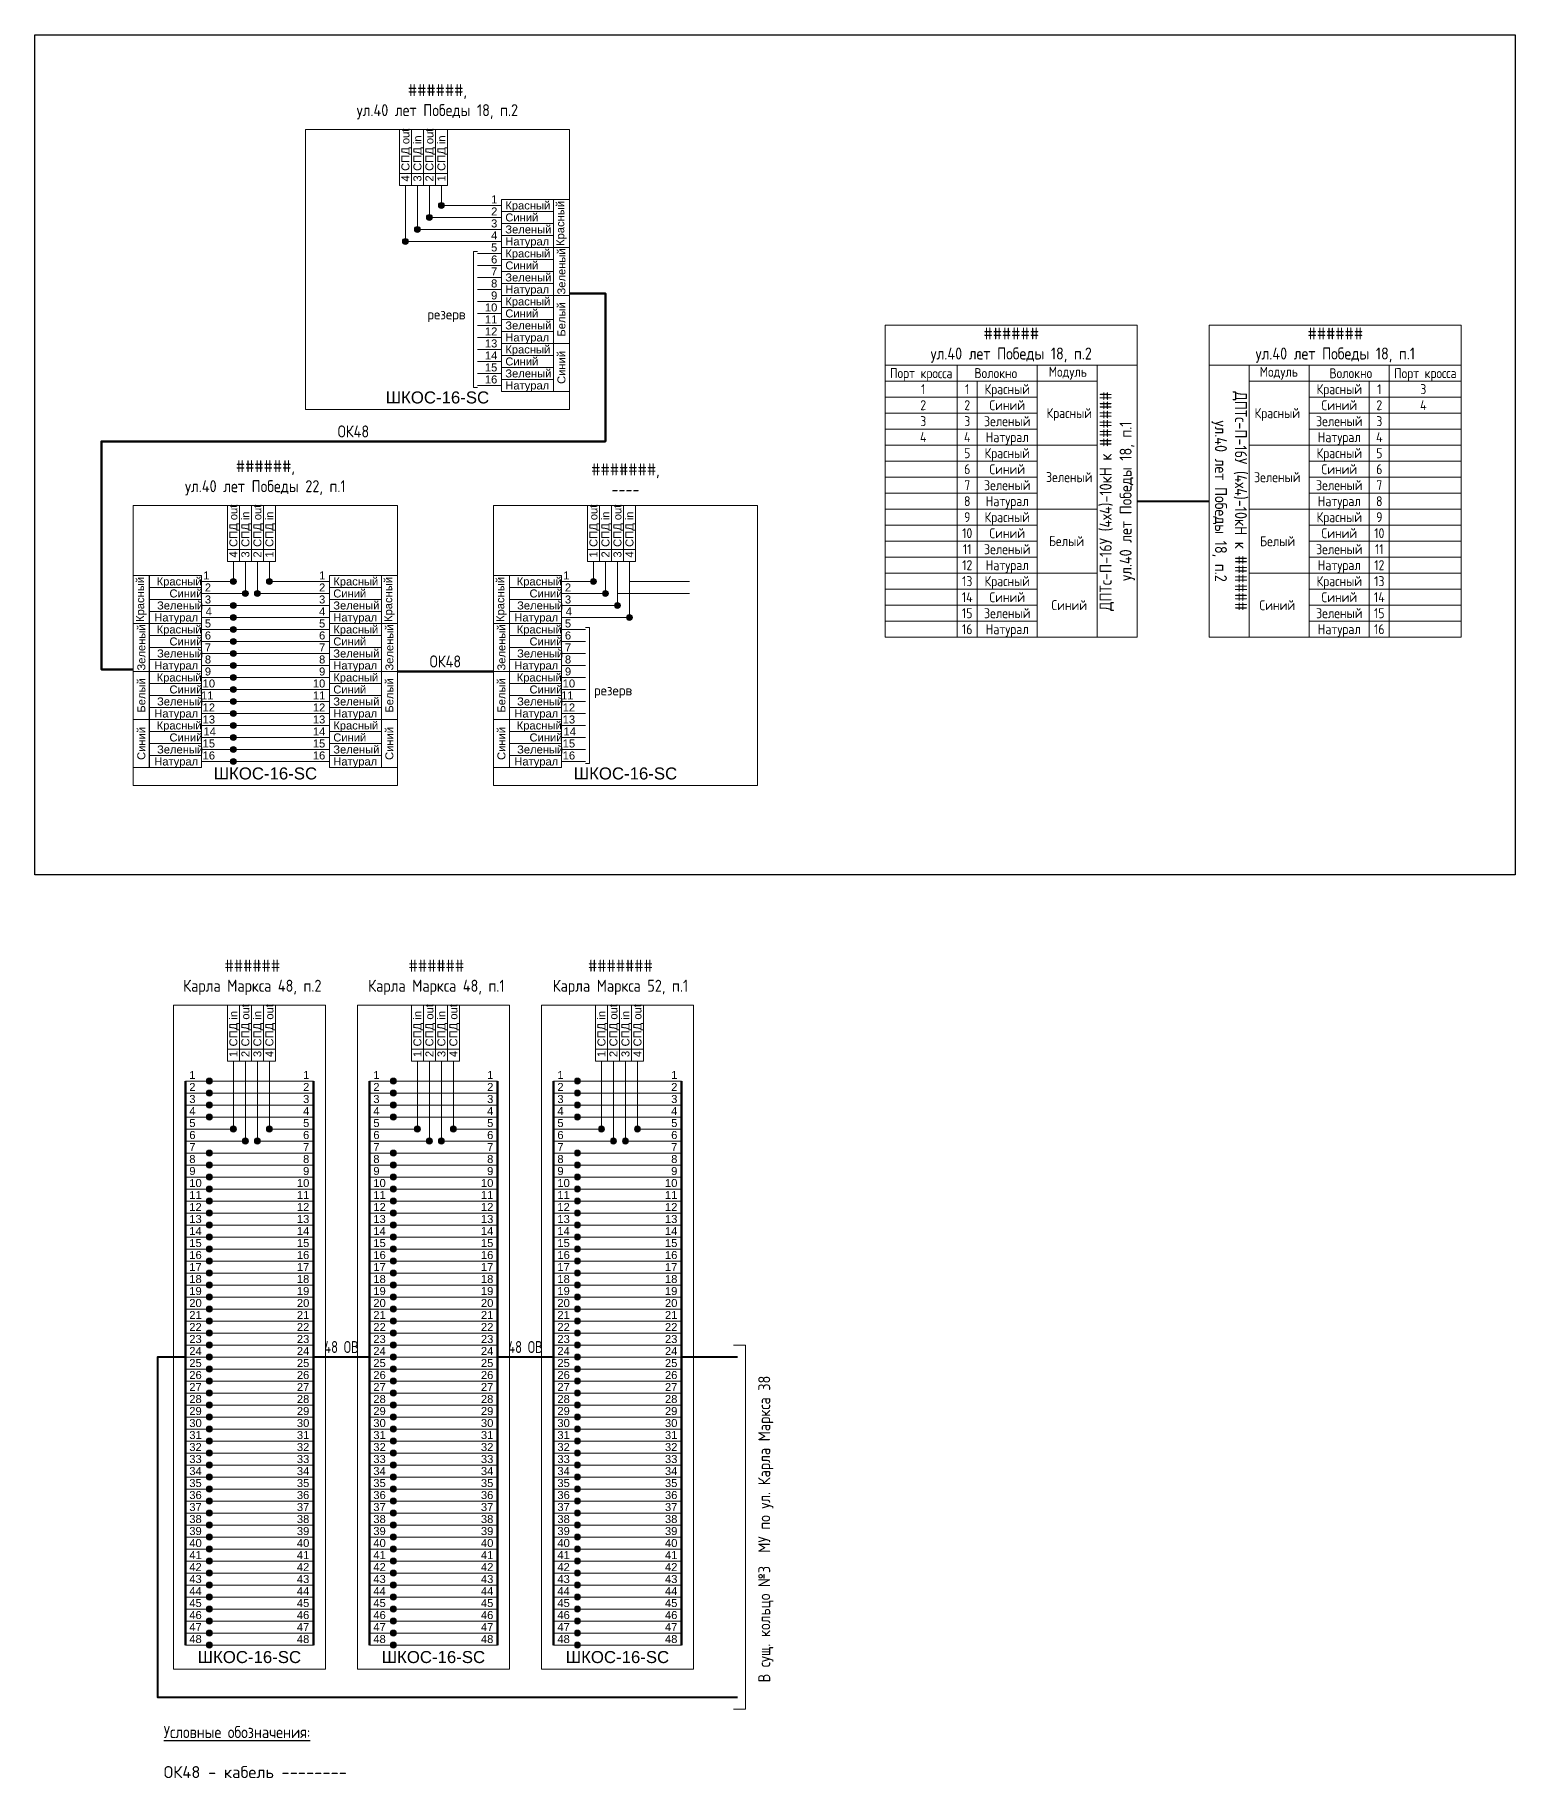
# Model space of a CAD drawing. Header units: millimetres. Extents: x -6680 to 6456, y 1671 to 6150.
# Drawn here: x -5060 to -4690, y 2294.2 to 2730 of the extents above; entities that cross this region are included whole.
import ezdxf
from ezdxf.enums import TextEntityAlignment as Align

# ---------------------------------------------------------------- set-up
doc = ezdxf.new("R2010")
doc.units = ezdxf.units.MM
doc.styles.add('AViewportNPage', font='isocpeur.ttf')
doc.styles.get("Standard").update_dxf_attribs({"font": 'arial.ttf'})
doc.styles.add('мой', font='GOST_Common.ttf', dxfattribs={"width": 0.9, "height": 3})

# ---------------------------------------------------------------- blocks, each defined once
blk = doc.blocks.new('*U44')
at = {"color": 7, "lineweight": 20}
blk.add_lwpolyline([(-13, 0), (19, 0)], dxfattribs=at)
blk = doc.blocks.new('*U45')
at = {"color": 0, "linetype": 'ByBlock', "lineweight": -2, "transparency": 16777216}
for p in [(0, 0), (0, -3), (0, -6), (0, -9), (0, -12), (0, -15), (0, -18), (0, -21), (0, -24), (0, -27), (0, -30), (0, -33), (0, -36), (0, -39)]:
    blk.add_blockref('*U44', p, dxfattribs=at)
blk = doc.blocks.new('*U64')
at = {"color": 7, "lineweight": 20}
blk.add_lwpolyline([(-10, 0), (-7, 0)], dxfattribs=at)
blk = doc.blocks.new('*U65')
at = {"color": 0, "linetype": 'ByBlock', "lineweight": -2, "transparency": 16777216}
for p in [(0, 0), (0, -3), (0, -6), (0, -9)]:
    blk.add_blockref('*U64', p, dxfattribs=at)
blk = doc.blocks.new('*U66')
at = {"color": 7, "lineweight": 20}
for points in [[(-1.5, -3.5), (1.5, -3.5), (1.5, 7.5), (-1.5, 7.5)], [(-1.5, -6.5), (1.5, -6.5), (1.5, -3.5), (-1.5, -3.5)]]:
    blk.add_lwpolyline(points, close=True, dxfattribs=at)
blk = doc.blocks.new('*U67')
at = {"color": 0, "linetype": 'ByBlock', "lineweight": -2, "transparency": 16777216}
for p in [(0, 0), (3, 0), (6, 0), (9, 0)]:
    blk.add_blockref('*U66', p, dxfattribs=at)
blk = doc.blocks.new('*U42')
at = {"color": 7, "lineweight": 20}
blk.add_lwpolyline([(-13, 0), (0, 0), (0, -3), (-13, -3)], close=True, dxfattribs=at)
blk = doc.blocks.new('*U43')
at = {"color": 0, "linetype": 'ByBlock', "lineweight": -2, "transparency": 16777216}
for p in [(0, 0), (0, -3), (0, -6), (0, -9), (0, -12), (0, -15), (0, -18), (0, -21), (0, -24), (0, -27), (0, -30), (0, -33), (0, -36), (0, -39), (0, -42), (0, -45)]:
    blk.add_blockref('*U42', p, dxfattribs=at)
blk = doc.blocks.new('*U68')
at = {"color": 7, "lineweight": 20}
blk.add_lwpolyline([(-13, 0), (0, 0), (0, -3), (-13, -3)], close=True, dxfattribs=at)
blk = doc.blocks.new('*U69')
at = {"color": 0, "linetype": 'ByBlock', "lineweight": -2, "transparency": 16777216}
for p in [(0, 0), (0, -3), (0, -6), (0, -9), (0, -12), (0, -15), (0, -18), (0, -21), (0, -24), (0, -27), (0, -30), (0, -33), (0, -36), (0, -39), (0, -42), (0, -45)]:
    blk.add_blockref('*U68', p, dxfattribs=at)
blk = doc.blocks.new('*U70')
at = {"color": 7, "lineweight": 20}
blk.add_lwpolyline([(-2, 6), (2, 6), (2, -6), (-2, -6)], close=True, dxfattribs=at)
blk = doc.blocks.new('*U71')
at = {"color": 0, "linetype": 'ByBlock', "lineweight": -2, "transparency": 16777216}
for p in [(0, 0), (0, -12), (0, -24), (0, -36)]:
    blk.add_blockref('*U70', p, dxfattribs=at)
blk = doc.blocks.new('*U72')
at = {"color": 7, "lineweight": 20}
blk.add_lwpolyline([(-2, 6), (2, 6), (2, -6), (-2, -6)], close=True, dxfattribs=at)
blk = doc.blocks.new('*U73')
at = {"color": 0, "linetype": 'ByBlock', "lineweight": -2, "transparency": 16777216}
for p in [(0, 0), (0, -12), (0, -24), (0, -36)]:
    blk.add_blockref('*U72', p, dxfattribs=at)
blk = doc.blocks.new('*U74')
at = {"color": 7, "lineweight": 20}
blk.add_lwpolyline([(-10, 0), (-7, 0)], dxfattribs=at)
blk = doc.blocks.new('*U75')
at = {"color": 0, "linetype": 'ByBlock', "lineweight": -2, "transparency": 16777216}
for p in [(0, 0), (0, -3), (0, -6), (0, -9)]:
    blk.add_blockref('*U74', p, dxfattribs=at)
blk = doc.blocks.new('*U76')
at = {"color": 7, "lineweight": 20}
for points in [[(-1.5, -3.5), (1.5, -3.5), (1.5, 7.5), (-1.5, 7.5)], [(-1.5, -6.5), (1.5, -6.5), (1.5, -3.5), (-1.5, -3.5)]]:
    blk.add_lwpolyline(points, close=True, dxfattribs=at)
blk = doc.blocks.new('*U77')
at = {"color": 0, "linetype": 'ByBlock', "lineweight": -2, "transparency": 16777216}
for p in [(0, 0), (3, 0), (6, 0), (9, 0)]:
    blk.add_blockref('*U76', p, dxfattribs=at)
blk = doc.blocks.new('*U78')
at = {"color": 7, "lineweight": 20}
blk.add_lwpolyline([(-13, 0), (0, 0), (0, -3), (-13, -3)], close=True, dxfattribs=at)
blk = doc.blocks.new('*U79')
at = {"color": 0, "linetype": 'ByBlock', "lineweight": -2, "transparency": 16777216}
for p in [(0, 0), (0, -3), (0, -6), (0, -9), (0, -12), (0, -15), (0, -18), (0, -21), (0, -24), (0, -27), (0, -30), (0, -33), (0, -36), (0, -39), (0, -42), (0, -45)]:
    blk.add_blockref('*U78', p, dxfattribs=at)
blk = doc.blocks.new('*U49')
at = {"color": 7, "lineweight": 20}
blk.add_lwpolyline([(-2, 6), (2, 6), (2, -6), (-2, -6)], close=True, dxfattribs=at)
blk = doc.blocks.new('*U50')
at = {"color": 0, "linetype": 'ByBlock', "lineweight": -2, "transparency": 16777216}
for p in [(0, 0), (0, -12), (0, -24), (0, -36)]:
    blk.add_blockref('*U49', p, dxfattribs=at)
blk = doc.blocks.new('*U53')
at = {"color": 7, "lineweight": 20}
blk.add_lwpolyline([(-10, 0), (-7, 0)], dxfattribs=at)
blk = doc.blocks.new('*U54')
at = {"color": 0, "linetype": 'ByBlock', "lineweight": -2, "transparency": 16777216}
for p in [(0, 0), (0, -3), (0, -6), (0, -9)]:
    blk.add_blockref('*U53', p, dxfattribs=at)
blk = doc.blocks.new('*U55')
at = {"color": 7, "lineweight": 20}
for points in [[(-1.5, -3.5), (1.5, -3.5), (1.5, 7.5), (-1.5, 7.5)], [(-1.5, -6.5), (1.5, -6.5), (1.5, -3.5), (-1.5, -3.5)]]:
    blk.add_lwpolyline(points, close=True, dxfattribs=at)
blk = doc.blocks.new('*U56')
at = {"color": 0, "linetype": 'ByBlock', "lineweight": -2, "transparency": 16777216}
for p in [(0, 0), (3, 0), (6, 0), (9, 0)]:
    blk.add_blockref('*U55', p, dxfattribs=at)
blk = doc.blocks.new('*U51')
at = {"color": 7, "lineweight": 20}
blk.add_lwpolyline([(-13, 0), (0, 0), (0, -3), (-13, -3)], close=True, dxfattribs=at)
blk = doc.blocks.new('*U52')
at = {"color": 0, "linetype": 'ByBlock', "lineweight": -2, "transparency": 16777216}
for p in [(0, 0), (0, -3), (0, -6), (0, -9), (0, -12), (0, -15), (0, -18), (0, -21), (0, -24), (0, -27), (0, -30), (0, -33), (0, -36), (0, -39), (0, -42), (0, -45)]:
    blk.add_blockref('*U51', p, dxfattribs=at)
blk = doc.blocks.new('*U57')
at = {"color": 7, "lineweight": 20}
blk.add_lwpolyline([(-2, 6), (2, 6), (2, -6), (-2, -6)], close=True, dxfattribs=at)
blk = doc.blocks.new('*U58')
at = {"color": 0, "linetype": 'ByBlock', "lineweight": -2, "transparency": 16777216}
for p in [(0, 0), (0, -12), (0, -24), (0, -36)]:
    blk.add_blockref('*U57', p, dxfattribs=at)
blk = doc.blocks.new('*U59')
at = {"color": 7, "linetype": 'Continuous', "lineweight": 20}
blk.add_lwpolyline([(-3, 0), (3, 0)], dxfattribs=at)
blk = doc.blocks.new('*U60')
at = {"color": 0, "linetype": 'ByBlock', "lineweight": -2, "transparency": 16777216}
for p in [(0, 0), (0, -3), (0, -6), (0, -9), (0, -12), (0, -15), (0, -18), (0, -21), (0, -24), (0, -27), (0, -30), (0, -33)]:
    blk.add_blockref('*U59', p, dxfattribs=at)
blk = doc.blocks.new('*U61')
at = {"color": 7, "linetype": 'Continuous', "lineweight": 20}
blk.add_lwpolyline([(-3, 0), (3, 0)], dxfattribs=at)
blk = doc.blocks.new('*U62')
at = {"color": 0, "linetype": 'ByBlock', "lineweight": -2, "transparency": 16777216}
for p in [(0, 0), (0, -3), (0, -6), (0, -9), (0, -12), (0, -15), (0, -18), (0, -21), (0, -24), (0, -27), (0, -30), (0, -33)]:
    blk.add_blockref('*U61', p, dxfattribs=at)
blk = doc.blocks.new('*U63')
at = {"color": 7, "lineweight": 20}
for points in [[(-1.5, -3.5), (1.5, -3.5), (1.5, 7.5), (-1.5, 7.5)], [(-1.5, -6.5), (1.5, -6.5), (1.5, -3.5), (-1.5, -3.5)]]:
    blk.add_lwpolyline(points, close=True, dxfattribs=at)
blk = doc.blocks.new('*U46')
at = {"color": 0, "linetype": 'ByBlock', "lineweight": -2, "transparency": 16777216}
for p in [(0, 0), (3, 0), (6, 0), (9, 0)]:
    blk.add_blockref('*U63', p, dxfattribs=at)
blk = doc.blocks.new('*U82')
at = {"color": 7, "lineweight": 20}
blk.add_lwpolyline([(-13, 0), (19, 0)], dxfattribs=at)
blk = doc.blocks.new('*U83')
at = {"color": 0, "linetype": 'ByBlock', "lineweight": -2, "transparency": 16777216}
for p in [(0, 0), (0, -3), (0, -6), (0, -9), (0, -12), (0, -15), (0, -18), (0, -21), (0, -24), (0, -27), (0, -30), (0, -33), (0, -36), (0, -39), (0, -42), (0, -45), (0, -48), (0, -51), (0, -54), (0, -57), (0, -60), (0, -63), (0, -66), (0, -69), (0, -72), (0, -75), (0, -78), (0, -81), (0, -84), (0, -87), (0, -90), (0, -93), (0, -96), (0, -99), (0, -102), (0, -105), (0, -108), (0, -111), (0, -114), (0, -117), (0, -120), (0, -123)]:
    blk.add_blockref('*U82', p, dxfattribs=at)
blk = doc.blocks.new('*U84')
at = {"color": 7, "lineweight": 20}
blk.add_lwpolyline([(-10, 0), (-7, 0)], dxfattribs=at)
blk = doc.blocks.new('*U87')
at = {"color": 0, "linetype": 'ByBlock', "lineweight": -2, "transparency": 16777216}
for p in [(0, 0), (0, -3), (0, -6), (0, -9)]:
    blk.add_blockref('*U84', p, dxfattribs=at)
blk = doc.blocks.new('*U80')
at = {"color": 7, "lineweight": 20}
for points in [[(-1.5, -3.5), (1.5, -3.5), (1.5, 7.5), (-1.5, 7.5)], [(-1.5, -6.5), (1.5, -6.5), (1.5, -3.5), (-1.5, -3.5)]]:
    blk.add_lwpolyline(points, close=True, dxfattribs=at)
blk = doc.blocks.new('*U81')
at = {"color": 0, "linetype": 'ByBlock', "lineweight": -2, "transparency": 16777216}
for p in [(0, 0), (3, 0), (6, 0), (9, 0)]:
    blk.add_blockref('*U80', p, dxfattribs=at)
blk = doc.blocks.new('*U85')
at = {"color": 7, "lineweight": 20}
blk.add_lwpolyline([(-13, 0), (19, 0)], dxfattribs=at)
blk = doc.blocks.new('*U86')
at = {"color": 0, "linetype": 'ByBlock', "lineweight": -2, "transparency": 16777216}
for p in [(0, 0), (0, -3), (0, -6), (0, -9)]:
    blk.add_blockref('*U85', p, dxfattribs=at)
blk = doc.blocks.new('Сварка')
at = {"linetype": 'Continuous', "lineweight": 30, "true_color": 0xffffff}
h = blk.add_hatch(color=7, dxfattribs=at)
h.dxf.hatch_style = 1
h.paths.add_polyline_path([(1, 0, 1), (-1, 0, 1)])
at = {"color": 7, "linetype": 'Continuous', "lineweight": 20}
blk.add_circle((0, 0), 1, dxfattribs=at)
blk = doc.blocks.new('*U48')
at = {"color": 7, "lineweight": 20}
blk.add_lwpolyline([(-19, 80.52), (19, 80.52), (19, -85.48), (-19, -85.48)], close=True, dxfattribs=at)
at = {"color": 7, "lineweight": 50}
for points in [[(-16, 61.52), (-16, -79.48)], [(16, 61.52), (16, -79.48)]]:
    blk.add_lwpolyline(points, dxfattribs=at)
at = {"color": 7, "lineweight": 20}
for points in [[(-4, 49.52), (-4, 63.52)], [(-1, 46.52), (-1, 63.52)], [(2, 46.52), (2, 63.52)], [(5, 49.52), (5, 63.52)]]:
    blk.add_lwpolyline(points, dxfattribs=at)
at = {"color": 7, "linetype": 'Continuous', "lineweight": 15}
for points in [[(-16, 49.52), (-4, 49.52)], [(5, 49.52), (16, 49.52)], [(-16, 46.52), (-1, 46.52)], [(2, 46.52), (16, 46.52)]]:
    blk.add_lwpolyline(points, dxfattribs=at)
blk.add_blockref('*U81', (-4, 73.02), dxfattribs=at)
at = {"color": 7, "lineweight": 20, "rotation": 90}
blk.add_blockref('*U87', (-4, 73.52), dxfattribs=at)
at = {"color": 7, "lineweight": 20}
for name, p in [('*U86', (-3, 61.52)), ('*U83', (-3, 43.52))]:
    blk.add_blockref(name, p, dxfattribs=at)
at = {"color": 7, "lineweight": 20, "xscale": 0.75, "yscale": 0.75, "zscale": 0.75}
for p in [(-10, 61.52), (-10, 58.52), (-10, 55.52), (-10, 52.52), (-4, 49.52), (5, 49.52), (-10, 43.52), (-1, 46.52), (2, 46.52), (-10, 40.52), (-10, 37.52), (-10, 34.52), (-10, 31.52), (-10, 28.52), (-10, 25.52), (-10, 22.52), (-10, 19.52), (-10, 16.52), (-10, 13.52), (-10, 10.52), (-10, 7.52), (-10, 4.52), (-10, 1.52), (-10, -1.48), (-10, -4.48), (-10, -7.48), (-10, -10.48), (-10, -13.48), (-10, -16.48), (-10, -19.48), (-10, -22.48), (-10, -25.48), (-10, -28.48), (-10, -31.48), (-10, -34.48), (-10, -37.48), (-10, -40.48), (-10, -43.48), (-10, -46.48), (-10, -49.48), (-10, -52.48), (-10, -55.48), (-10, -58.48), (-10, -61.48), (-10, -64.48), (-10, -67.48), (-10, -70.48), (-10, -73.48), (-10, -76.48), (-10, -79.48)]:
    blk.add_blockref('Сварка', p, dxfattribs=at)
for s, p in [('СПД in', (-3, 70.16)), ('СПД out', (0, 70.16)), ('СПД in', (3, 70.16)), ('СПД out', (6, 70.16)), ('1', (-3, 67.5)), ('2', (0, 67.5)), ('3', (3, 67.5)), ('4', (6, 67.5))]:
    blk.add_text(s, height=2, rotation=90).set_placement(p)
for s, p in [('2', (-15.02, 59.02)), ('1', (-15.02, 62.02)), ('3', (-15.02, 56.02)), ('4', (-15.02, 53.02)), ('5', (-15.02, 50.02)), ('6', (-15.02, 47.02)), ('7', (-15.02, 44.02)), ('8', (-15.02, 41.02)), ('9', (-15.02, 38.02)), ('10', (-15.02, 35.02)), ('11', (-15.02, 32.02)), ('12', (-15.02, 29.02)), ('13', (-15.02, 26.02)), ('14', (-15.02, 23.02)), ('15', (-15.02, 20.02)), ('16', (-15.02, 17.02)), ('17', (-15.02, 14.02)), ('18', (-15.02, 11.02)), ('19', (-15.02, 8.02)), ('20', (-15.02, 5.02)), ('21', (-15.02, 2.02)), ('22', (-15.02, -0.98)), ('23', (-15.02, -3.98)), ('24', (-15.02, -6.98)), ('25', (-15.02, -9.98)), ('26', (-15.02, -12.98)), ('27', (-15.02, -15.98)), ('28', (-15.02, -18.98)), ('29', (-15.02, -21.98)), ('30', (-15.02, -24.98)), ('31', (-15.02, -27.98)), ('32', (-15.02, -30.98)), ('33', (-15.02, -33.98)), ('34', (-15.02, -36.98)), ('35', (-15.02, -39.98)), ('36', (-15.02, -42.98)), ('37', (-15.02, -45.98)), ('38', (-15.02, -48.98)), ('39', (-15.02, -51.98)), ('40', (-15.02, -54.98)), ('41', (-15.02, -57.98)), ('42', (-15.02, -60.98)), ('43', (-15.02, -63.98)), ('44', (-15.02, -66.98)), ('45', (-15.02, -69.98)), ('46', (-15.02, -72.98)), ('47', (-15.02, -75.98)), ('48', (-15.02, -78.98))]:
    blk.add_text(s, height=2).set_placement(p)
for s, p in [('2', (14.98, 59.02)), ('1', (14.98, 62.02)), ('3', (14.98, 56.02)), ('4', (14.98, 53.02)), ('5', (14.98, 50.02)), ('6', (14.98, 47.02)), ('7', (14.98, 44.02)), ('8', (14.98, 41.02)), ('9', (14.98, 38.02)), ('10', (14.98, 35.02)), ('11', (14.98, 32.02)), ('12', (14.98, 29.02)), ('13', (14.98, 26.02)), ('14', (14.98, 23.02)), ('15', (14.98, 20.02)), ('16', (14.98, 17.02)), ('17', (14.98, 14.02)), ('18', (14.98, 11.02)), ('19', (14.98, 8.02)), ('20', (14.98, 5.02)), ('21', (14.98, 2.02)), ('22', (14.98, -0.98)), ('23', (14.98, -3.98)), ('24', (14.98, -6.98)), ('25', (14.98, -9.98)), ('26', (14.98, -12.98)), ('27', (14.98, -15.98)), ('28', (14.98, -18.98)), ('29', (14.98, -21.98)), ('30', (14.98, -24.98)), ('31', (14.98, -27.98)), ('32', (14.98, -30.98)), ('33', (14.98, -33.98)), ('34', (14.98, -36.98)), ('35', (14.98, -39.98)), ('36', (14.98, -42.98)), ('37', (14.98, -45.98)), ('38', (14.98, -48.98)), ('39', (14.98, -51.98)), ('40', (14.98, -54.98)), ('41', (14.98, -57.98)), ('42', (14.98, -60.98)), ('43', (14.98, -63.98)), ('44', (14.98, -66.98)), ('45', (14.98, -69.98)), ('46', (14.98, -72.98)), ('47', (14.98, -75.98)), ('48', (14.98, -78.98))]:
    blk.add_text(s, height=2).set_placement(p, align=Align.RIGHT)
blk.add_text('ШКОС-16-SC', height=3).set_placement((0, -82.48), align=Align.MIDDLE_CENTER)
blk = doc.blocks.new('*U47')
at = {"color": 0, "linetype": 'ByBlock', "lineweight": -2, "transparency": 16777216}
for p in [(0, 0), (46, 0), (92, 0)]:
    blk.add_blockref('*U48', p, dxfattribs=at)
blk = doc.blocks.new('*U90')
at = {"color": 7, "linetype": 'Continuous', "lineweight": 20}
blk.add_lwpolyline([(8, -1.5), (8, 2.5), (-7, 2.5), (-7, -1.5)], close=True, dxfattribs=at)
blk = doc.blocks.new('*U91')
at = {"color": 0, "linetype": 'ByBlock', "lineweight": -2, "transparency": 16777216}
for p in [(0, 0), (0, -4), (0, -8), (0, -12), (0, -16), (0, -20), (0, -24), (0, -28), (0, -32), (0, -36), (0, -40), (0, -44), (0, -48), (0, -52), (0, -56), (0, -60)]:
    blk.add_blockref('*U90', p, dxfattribs=at)
blk = doc.blocks.new('*U92')
at = {"color": 7, "linetype": 'Continuous', "lineweight": 20}
blk.add_lwpolyline([(-1, -2.5), (-1, 1.5), (-6, 1.5), (-6, -2.5)], close=True, dxfattribs=at)
blk = doc.blocks.new('*U95')
at = {"color": 0, "linetype": 'ByBlock', "lineweight": -2, "transparency": 16777216}
for p in [(0, 0), (0, -4), (0, -8), (0, -12), (0, -16), (0, -20), (0, -24), (0, -28), (0, -32), (0, -36), (0, -40), (0, -44), (0, -48), (0, -52), (0, -56), (0, -60)]:
    blk.add_blockref('*U92', p, dxfattribs=at)
blk = doc.blocks.new('*U96')
at = {"color": 7, "linetype": 'Continuous', "lineweight": 20}
blk.add_lwpolyline([(8, -1.5), (8, 2.5), (-10, 2.5), (-10, -1.5)], close=True, dxfattribs=at)
blk = doc.blocks.new('*U97')
at = {"color": 0, "linetype": 'ByBlock', "lineweight": -2, "transparency": 16777216}
for p in [(0, 0), (0, -4), (0, -8), (0, -12), (0, -16), (0, -20), (0, -24), (0, -28), (0, -32), (0, -36), (0, -40), (0, -44), (0, -48), (0, -52), (0, -56), (0, -60), (0, -64)]:
    blk.add_blockref('*U96', p, dxfattribs=at)
blk = doc.blocks.new('*U98')
at = {"color": 7, "linetype": 'Continuous', "lineweight": 20}
blk.add_lwpolyline([(8, -1.5), (8, 2.5), (-7, 2.5), (-7, -1.5)], close=True, dxfattribs=at)
blk = doc.blocks.new('*U99')
at = {"color": 0, "linetype": 'ByBlock', "lineweight": -2, "transparency": 16777216}
for p in [(0, 0), (0, -4), (0, -8), (0, -12), (0, -16), (0, -20), (0, -24), (0, -28), (0, -32), (0, -36), (0, -40), (0, -44), (0, -48), (0, -52), (0, -56), (0, -60)]:
    blk.add_blockref('*U98', p, dxfattribs=at)
blk = doc.blocks.new('*U100')
at = {"color": 7, "linetype": 'Continuous', "lineweight": 20}
blk.add_lwpolyline([(-1, -2.5), (-1, 1.5), (-6, 1.5), (-6, -2.5)], close=True, dxfattribs=at)
blk = doc.blocks.new('*U101')
at = {"color": 0, "linetype": 'ByBlock', "lineweight": -2, "transparency": 16777216}
for p in [(0, 0), (0, -4), (0, -8), (0, -12), (0, -16), (0, -20), (0, -24), (0, -28), (0, -32), (0, -36), (0, -40), (0, -44), (0, -48), (0, -52), (0, -56), (0, -60)]:
    blk.add_blockref('*U100', p, dxfattribs=at)
blk = doc.blocks.new('*U102')
at = {"color": 7, "linetype": 'Continuous', "lineweight": 20}
blk.add_lwpolyline([(8, -1.5), (8, 2.5), (-10, 2.5), (-10, -1.5)], close=True, dxfattribs=at)
blk = doc.blocks.new('*U103')
at = {"color": 0, "linetype": 'ByBlock', "lineweight": -2, "transparency": 16777216}
for p in [(0, 0), (0, -4), (0, -8), (0, -12), (0, -16), (0, -20), (0, -24), (0, -28), (0, -32), (0, -36), (0, -40), (0, -44), (0, -48), (0, -52), (0, -56), (0, -60), (0, -64)]:
    blk.add_blockref('*U102', p, dxfattribs=at)
blk = doc.blocks.new('*U104')
at = {"color": 7, "linetype": 'Continuous', "lineweight": 15}
blk.add_lwpolyline([(7.5, 8), (-7.5, 8), (-7.5, -8), (7.5, -8)], close=True, dxfattribs=at)
blk = doc.blocks.new('*U105')
at = {"color": 0, "linetype": 'ByBlock', "lineweight": -2, "transparency": 16777216}
for p in [(0, 0), (0, -16), (0, -32), (0, -48)]:
    blk.add_blockref('*U104', p, dxfattribs=at)
blk = doc.blocks.new('*U93')
at = {"color": 7, "linetype": 'Continuous', "lineweight": 15}
blk.add_lwpolyline([(7.5, 8), (-7.5, 8), (-7.5, -8), (7.5, -8)], close=True, dxfattribs=at)
blk = doc.blocks.new('*U94')
at = {"color": 0, "linetype": 'ByBlock', "lineweight": -2, "transparency": 16777216}
for p in [(0, 0), (0, -16), (0, -32), (0, -48)]:
    blk.add_blockref('*U93', p, dxfattribs=at)

msp = doc.modelspace()

# ---------------------------------------------------------------- linework, layer by layer
msp.add_lwpolyline([(-5060, 2730), (-4690, 2730), (-4690, 2520), (-5060, 2520)], close=True)
at = {"color": 7, "lineweight": 20}
for points in [[(-4992.39, 2706.36), (-4926.39, 2706.36), (-4926.39, 2636.36), (-4992.39, 2636.36)], [(-5035.39, 2612.36), (-4969.39, 2612.36), (-4969.39, 2542.36), (-5035.39, 2542.36)], [(-4945.39, 2612.36), (-4879.39, 2612.36), (-4879.39, 2542.36), (-4945.39, 2542.36)]]:
    msp.add_lwpolyline(points, close=True, dxfattribs=at)
for points in [[(-4967.38, 2678.36), (-4967.38, 2689.36)], [(-4964.38, 2681.36), (-4964.38, 2689.36)], [(-4961.38, 2684.36), (-4961.38, 2689.36)], [(-4958.38, 2687.36), (-4958.38, 2689.36)], [(-4958.38, 2687.36), (-4943.38, 2687.36)], [(-4964.38, 2681.36), (-4943.38, 2681.36)], [(-4961.38, 2684.36), (-4943.38, 2684.36)], [(-4967.38, 2678.36), (-4943.38, 2678.36)], [(-4949.39, 2675.86), (-4950.39, 2675.86), (-4950.39, 2641.83), (-4949.39, 2641.83)], [(-5018.38, 2593.36), (-5010.38, 2593.36)], [(-5010.38, 2593.36), (-5010.38, 2595.36)], [(-5007.38, 2590.36), (-5007.38, 2595.36)], [(-5004.38, 2590.36), (-5004.38, 2595.36)], [(-5001.38, 2593.36), (-5001.38, 2595.36)], [(-5001.38, 2593.36), (-4986.38, 2593.36)], [(-4928.38, 2593.36), (-4920.38, 2593.36)], [(-4920.38, 2593.36), (-4920.38, 2595.36)], [(-4917.38, 2590.36), (-4917.38, 2595.36)], [(-4914.38, 2587.36), (-4914.38, 2595.36)], [(-4911.38, 2584.36), (-4911.38, 2595.36)], [(-4911.38, 2593.36), (-4896.38, 2593.36)], [(-5018.38, 2590.36), (-5007.38, 2590.36)], [(-5004.38, 2590.36), (-4986.38, 2590.36)], [(-4928.38, 2590.36), (-4917.38, 2590.36)], [(-4914.38, 2590.36), (-4896.38, 2590.36)], [(-4928.38, 2587.36), (-4914.38, 2587.36)], [(-4928.38, 2584.36), (-4911.38, 2584.36)], [(-4922.38, 2581.86), (-4921.38, 2581.86), (-4921.38, 2547.83), (-4922.38, 2547.83)]]:
    msp.add_lwpolyline(points, dxfattribs=at)
at = {"color": 7, "linetype": 'Continuous', "lineweight": 50}
for points in [[(-4926.38, 2665.36), (-4917.38, 2665.36), (-4917.38, 2628.36), (-5043.38, 2628.36), (-5043.38, 2571.36), (-5035.38, 2571.36)], [(-4969.39, 2570.86), (-4945.39, 2570.86)]]:
    msp.add_lwpolyline(points, dxfattribs=at)
at = {"color": 7, "linetype": 'Continuous', "lineweight": 15}
for points in [[(-4847.45, 2647.43), (-4784.45, 2647.43), (-4784.45, 2657.43), (-4847.45, 2657.43)], [(-4703.45, 2647.43), (-4766.45, 2647.43), (-4766.45, 2657.43), (-4703.45, 2657.43)], [(-4809.45, 2647.43), (-4794.45, 2647.43), (-4794.45, 2643.43), (-4809.45, 2643.43)], [(-4794.45, 2647.43), (-4784.45, 2647.43), (-4784.45, 2579.43), (-4794.45, 2579.43)], [(-4756.45, 2647.43), (-4766.45, 2647.43), (-4766.45, 2579.43), (-4756.45, 2579.43)], [(-4741.45, 2647.43), (-4756.45, 2647.43), (-4756.45, 2643.43), (-4741.45, 2643.43)]]:
    msp.add_lwpolyline(points, close=True, dxfattribs=at)
at = {"color": 7, "linetype": 'Continuous', "lineweight": 40}
for points in [[(-4784.45, 2613.43), (-4766.45, 2613.43)], [(-5022.38, 2399.48), (-5029.38, 2399.48), (-5029.38, 2314.48), (-4884.38, 2314.48)], [(-4976.38, 2399.48), (-4990.38, 2399.48)], [(-4930.38, 2399.48), (-4944.38, 2399.48)], [(-4884.38, 2399.48), (-4898.38, 2399.48)]]:
    msp.add_lwpolyline(points, dxfattribs=at)
at = {"color": 7, "linetype": 'Continuous', "lineweight": 20}
msp.add_lwpolyline([(-4885.38, 2402.48), (-4882.38, 2402.48), (-4882.38, 2311.48), (-4885.38, 2311.48)], dxfattribs=at)

# ---------------------------------------------------------------- block references
at = {"color": 7, "linetype": 'Continuous', "lineweight": 15}
for name, p in [('*U56', (-4967.38, 2698.86)), ('*U46', (-4967.38, 2698.86)), ('*U97', (-4837.45, 2644.93)), ('*U95', (-4823.45, 2641.93)), ('*U91', (-4817.45, 2640.93)), ('*U105', (-4801.95, 2635.43)), ('*U94', (-4748.95, 2635.43)), ('*U67', (-5010.38, 2604.86)), ('*U77', (-4920.38, 2604.86)), ('*U47', (-5006.38, 2406.96))]:
    msp.add_blockref(name, p, dxfattribs=at)
at = {"color": 7, "lineweight": 20, "rotation": 90}
for name, p in [('*U54', (-4967.38, 2699.36)), ('*U65', (-5010.38, 2605.36)), ('*U75', (-4920.38, 2605.36))]:
    msp.add_blockref(name, p, dxfattribs=at)
at = {"color": 7, "lineweight": 20}
for name, p in [('*U52', (-4930.38, 2688.86)), ('*U58', (-4928.39, 2682.86)), ('*U73', (-5033.39, 2588.86)), ('*U43', (-4973.38, 2594.86)), ('*U71', (-4971.39, 2588.86)), ('*U50', (-4943.39, 2588.86)), ('*U45', (-5005.38, 2587.36))]:
    msp.add_blockref(name, p, dxfattribs=at)
at = {"color": 7, "lineweight": 20, "xscale": 0.75, "yscale": 0.75, "zscale": 0.75}
for p in [(-4961.38, 2684.36), (-4958.38, 2687.36), (-4964.38, 2681.36), (-4967.38, 2678.36), (-5010.38, 2593.36), (-5001.38, 2593.36), (-4920.38, 2593.36), (-5007.38, 2590.36), (-5004.38, 2590.36), (-4917.38, 2590.36), (-5010.39, 2587.36), (-5010.39, 2584.36), (-4914.38, 2587.36), (-4911.38, 2584.36), (-5010.39, 2581.36), (-5010.39, 2578.36), (-5010.39, 2575.36), (-5010.39, 2572.36), (-5010.39, 2569.36), (-5010.39, 2566.36), (-5010.39, 2563.36), (-5010.39, 2560.36), (-5010.39, 2557.36), (-5010.39, 2554.36), (-5010.39, 2551.36), (-5010.39, 2548.36)]:
    msp.add_blockref('Сварка', p, dxfattribs=at)
at = {"color": 7, "linetype": 'Continuous', "lineweight": 20}
for name, p in [('*U60', (-4946.38, 2675.36)), ('*U62', (-4925.38, 2581.36))]:
    msp.add_blockref(name, p, dxfattribs=at)
at = {"color": 7, "linetype": 'Continuous', "lineweight": 15, "xscale": -1}
for name, p in [('*U103', (-4713.45, 2644.93)), ('*U99', (-4733.45, 2640.93)), ('*U101', (-4727.45, 2641.93))]:
    msp.add_blockref(name, p, dxfattribs=at)
at = {"color": 7, "lineweight": 20, "xscale": -1}
for name, p in [('*U69', (-5031.38, 2594.86)), ('*U79', (-4941.38, 2594.86))]:
    msp.add_blockref(name, p, dxfattribs=at)

# ---------------------------------------------------------------- texts
for s, p in [('СПД out', (-4966.38, 2695.99)), ('СПД out', (-4960.38, 2695.99)), ('СПД in', (-4963.38, 2695.99)), ('СПД in', (-4957.38, 2695.99)), ('4', (-4966.38, 2693.33)), ('3', (-4963.38, 2693.33)), ('2', (-4960.38, 2693.33)), ('1', (-4957.38, 2693.33)), ('СПД out', (-5009.38, 2601.99)), ('СПД in', (-5006.38, 2601.99)), ('СПД out', (-5003.38, 2601.99)), ('СПД in', (-5000.38, 2601.99)), ('СПД out', (-4919.38, 2601.99)), ('СПД in', (-4916.38, 2601.99)), ('СПД out', (-4913.38, 2601.99)), ('СПД in', (-4910.38, 2601.99)), ('4', (-5009.38, 2599.33)), ('3', (-5006.38, 2599.33)), ('2', (-5003.38, 2599.33)), ('1', (-5000.38, 2599.33)), ('1', (-4919.38, 2599.33)), ('2', (-4916.38, 2599.33)), ('3', (-4913.38, 2599.33)), ('4', (-4910.38, 2599.33))]:
    msp.add_text(s, height=2, rotation=90).set_placement(p)
for s, p in [('1', (-4944.41, 2687.86)), ('2', (-4944.41, 2684.86)), ('4', (-4944.41, 2678.86)), ('3', (-4944.41, 2681.86)), ('5', (-4944.41, 2675.86)), ('6', (-4944.41, 2672.86)), ('7', (-4944.41, 2669.86)), ('8', (-4944.41, 2666.86)), ('10', (-4944.41, 2660.86)), ('9', (-4944.41, 2663.86)), ('11', (-4944.41, 2657.86)), ('12', (-4944.41, 2654.86)), ('13', (-4944.41, 2651.86)), ('14', (-4944.41, 2648.86)), ('15', (-4944.41, 2645.86)), ('16', (-4944.41, 2642.86)), ('1', (-5016.36, 2593.86)), ('1', (-4987.41, 2593.86)), ('1', (-4926.36, 2593.86)), ('3', (-5015.96, 2587.86)), ('2', (-5015.96, 2590.86)), ('3', (-4987.41, 2587.86)), ('2', (-4987.41, 2590.86)), ('3', (-4925.96, 2587.86)), ('2', (-4925.96, 2590.86)), ('4', (-5015.76, 2584.86)), ('4', (-4987.41, 2584.86)), ('4', (-4925.76, 2584.86)), ('5', (-5015.96, 2581.86)), ('6', (-5015.96, 2578.86)), ('5', (-4987.41, 2581.86)), ('6', (-4987.41, 2578.86)), ('5', (-4925.96, 2581.86)), ('6', (-4925.96, 2578.86)), ('7', (-5015.96, 2575.86)), ('7', (-4987.41, 2575.86)), ('7', (-4925.96, 2575.86)), ('8', (-5015.96, 2572.86)), ('9', (-5015.96, 2569.86)), ('8', (-4987.41, 2572.86)), ('9', (-4987.41, 2569.86)), ('8', (-4925.96, 2572.86)), ('9', (-4925.96, 2569.86)), ('10', (-5014.96, 2566.86)), ('10', (-4987.41, 2566.86)), ('10', (-4924.96, 2566.86)), ('11', (-5015.36, 2563.86)), ('12', (-5014.96, 2560.86)), ('11', (-4987.41, 2563.86)), ('12', (-4987.41, 2560.86)), ('11', (-4925.36, 2563.86)), ('12', (-4924.96, 2560.86)), ('13', (-5014.96, 2557.86)), ('13', (-4987.41, 2557.86)), ('13', (-4924.96, 2557.86)), ('15', (-5014.96, 2551.86)), ('14', (-5014.76, 2554.86)), ('14', (-4987.41, 2554.86)), ('15', (-4987.41, 2551.86)), ('15', (-4924.96, 2551.86)), ('14', (-4924.76, 2554.86)), ('16', (-5014.96, 2548.86)), ('16', (-4987.41, 2548.86)), ('16', (-4924.96, 2548.86))]:
    msp.add_text(s, height=2).set_placement(p, align=Align.RIGHT)
for s, p in [('Синий', (-4942.41, 2683.36)), ('Красный', (-4942.41, 2686.36)), ('Зеленый', (-4942.41, 2680.36)), ('Натурал', (-4942.41, 2677.36)), ('Красный', (-4942.41, 2674.36)), ('Синий', (-4942.41, 2671.36)), ('Зеленый', (-4942.41, 2668.36)), ('Натурал', (-4942.41, 2665.36)), ('Красный', (-4942.41, 2662.36)), ('Зеленый', (-4942.41, 2656.36)), ('Синий', (-4942.41, 2659.36)), ('Натурал', (-4942.41, 2653.36)), ('Красный', (-4942.41, 2650.36)), ('Зеленый', (-4942.41, 2644.36)), ('Синий', (-4942.41, 2647.36)), ('Натурал', (-4942.41, 2641.36)), ('Красный', (-5029.56, 2592.36)), ('Красный', (-4985.41, 2592.36)), ('Красный', (-4939.56, 2592.36)), ('Синий', (-5026.36, 2589.36)), ('Синий', (-4985.41, 2589.36)), ('Синий', (-4936.36, 2589.36)), ('Натурал', (-5030.16, 2583.36)), ('Зеленый', (-5029.46, 2586.36)), ('Зеленый', (-4985.41, 2586.36)), ('Натурал', (-4985.41, 2583.36)), ('Натурал', (-4940.16, 2583.36)), ('Зеленый', (-4939.46, 2586.36)), ('Красный', (-5029.56, 2580.36)), ('Красный', (-4985.41, 2580.36)), ('Красный', (-4939.56, 2580.36)), ('Зеленый', (-5029.46, 2574.36)), ('Синий', (-5026.36, 2577.36)), ('Зеленый', (-4985.41, 2574.36)), ('Синий', (-4985.41, 2577.36)), ('Зеленый', (-4939.46, 2574.36)), ('Синий', (-4936.36, 2577.36)), ('Натурал', (-5030.16, 2571.36)), ('Натурал', (-4985.41, 2571.36)), ('Натурал', (-4940.16, 2571.36)), ('Красный', (-5029.56, 2568.36)), ('Синий', (-5026.36, 2565.36)), ('Синий', (-4985.41, 2565.36)), ('Красный', (-4985.41, 2568.36)), ('Красный', (-4939.56, 2568.36)), ('Синий', (-4936.36, 2565.36)), ('Зеленый', (-5029.46, 2562.36)), ('Зеленый', (-4985.41, 2562.36)), ('Зеленый', (-4939.46, 2562.36)), ('Натурал', (-5030.16, 2559.36)), ('Красный', (-5029.56, 2556.36)), ('Натурал', (-4985.41, 2559.36)), ('Красный', (-4985.41, 2556.36)), ('Натурал', (-4940.16, 2559.36)), ('Красный', (-4939.56, 2556.36)), ('Синий', (-5026.36, 2553.36)), ('Синий', (-4985.41, 2553.36)), ('Синий', (-4936.36, 2553.36)), ('Зеленый', (-5029.46, 2550.36)), ('Зеленый', (-4985.41, 2550.36)), ('Зеленый', (-4939.46, 2550.36)), ('Натурал', (-5030.16, 2547.36)), ('Натурал', (-4985.41, 2547.36)), ('Натурал', (-4940.16, 2547.36))]:
    msp.add_text(s, height=2).set_placement(p)
at = {"color": 7, "linetype": 'Continuous', "lineweight": 15, "style": 'мой'}
for p in [(-4961.9, 2658.86), (-4920.25, 2564.86)]:
    msp.add_text('резерв', height=2.5, dxfattribs=at).set_placement(p)
at = {"color": 7, "style": 'мой', "width": 0.9}
for s, rotation, p in [('Порт кросса', 359.8616, (-4838.45, 2645.43)), ('Порт кросса', 0.1384, (-4712.45, 2645.43)), ('1', 0.1384, (-4837.95, 2641.43)), ('Красный', 0.1384, (-4816.95, 2641.43)), ('Красный', 0.1384, (-4733.95, 2641.43)), ('3', 359.8616, (-4712.95, 2641.43)), ('2', 0.1384, (-4837.95, 2637.43)), ('Синий', 0.1384, (-4816.95, 2637.43)), ('Красный', 359.8616, (-4801.45, 2635.43)), ('Красный', 0.1384, (-4749.45, 2635.43)), ('Синий', 0.1384, (-4733.95, 2637.43)), ('4', 359.8616, (-4712.95, 2637.43)), ('3', 0.1384, (-4837.95, 2633.43)), ('Зеленый', 0.1384, (-4816.95, 2633.43)), ('Зеленый', 0.1384, (-4733.95, 2633.43)), ('4', 0.1384, (-4837.95, 2629.43)), ('Натурал', 0.1384, (-4816.95, 2629.43)), ('Натурал', 0.1384, (-4733.95, 2629.43)), ('Красный', 0.1384, (-4816.95, 2625.43)), ('Красный', 0.1384, (-4733.95, 2625.43)), ('Синий', 0.1384, (-4816.95, 2621.43)), ('Зеленый', 359.8616, (-4801.45, 2619.43)), ('Зеленый', 0.1384, (-4749.45, 2619.43)), ('Синий', 0.1384, (-4733.95, 2621.43)), ('Зеленый', 0.1384, (-4816.95, 2617.43)), ('Зеленый', 0.1384, (-4733.95, 2617.43)), ('Красный', 0.1384, (-4816.95, 2609.43)), ('Натурал', 0.1384, (-4816.95, 2613.43)), ('Красный', 0.1384, (-4733.95, 2609.43)), ('Натурал', 0.1384, (-4733.95, 2613.43)), ('Синий', 0.1384, (-4816.95, 2605.43)), ('Синий', 0.1384, (-4733.95, 2605.43)), ('Зеленый', 0.1384, (-4816.95, 2601.43)), ('Белый ', 359.8616, (-4801.45, 2603.43)), ('Белый ', 0.1384, (-4748.68, 2603.43)), ('Зеленый', 0.1384, (-4733.95, 2601.43)), ('Натурал', 0.1384, (-4816.95, 2597.43)), ('Натурал', 0.1384, (-4733.95, 2597.43)), ('Красный', 0.1384, (-4816.95, 2593.43)), ('Красный', 0.1384, (-4733.95, 2593.43)), ('Синий', 0.1384, (-4816.95, 2589.43)), ('Синий', 359.8616, (-4801.45, 2587.43)), ('Синий', 0.1384, (-4749.45, 2587.43)), ('Синий', 0.1384, (-4733.95, 2589.43)), ('Зеленый', 0.1384, (-4816.95, 2585.43)), ('Зеленый', 0.1384, (-4733.95, 2585.43)), ('Натурал', 0.1384, (-4816.95, 2581.43)), ('Натурал', 0.1384, (-4733.95, 2581.43))]:
    msp.add_text(s, height=2.5, rotation=rotation, dxfattribs=at).set_placement(p, align=Align.MIDDLE_CENTER)
for s, rotation, p in [('Волокно', 359.8616, (-4819.82, 2645.43)), ('Модуль', 359.8616, (-4801.82, 2645.43)), ('Модуль', 0.1384, (-4749.08, 2645.43)), ('Волокно', 0.1384, (-4731.08, 2645.43)), ('1', 359.8616, (-4826.95, 2641.43)), ('1', 0.1384, (-4723.95, 2641.43)), ('2', 359.8616, (-4826.95, 2637.43)), ('2', 0.1384, (-4723.95, 2637.43)), ('3', 359.8616, (-4826.95, 2633.43)), ('3', 0.1384, (-4723.95, 2633.43)), ('4', 359.8616, (-4826.95, 2629.43)), ('4', 0.1384, (-4723.95, 2629.43)), ('5', 359.8616, (-4826.95, 2625.43)), ('5', 0.1384, (-4723.95, 2625.43)), ('6', 359.8616, (-4826.95, 2621.43)), ('6', 0.1384, (-4723.95, 2621.43)), ('7', 359.8616, (-4826.95, 2617.43)), ('7', 0.1384, (-4723.95, 2617.43)), ('9', 359.8616, (-4826.95, 2609.43)), ('8', 359.8616, (-4826.95, 2613.43)), ('9', 0.1384, (-4723.95, 2609.43)), ('8', 0.1384, (-4723.95, 2613.43)), ('10', 359.8616, (-4826.95, 2605.43)), ('10', 0.1384, (-4723.95, 2605.43)), ('11', 359.8616, (-4826.95, 2601.43)), ('11', 0.1384, (-4723.95, 2601.43)), ('12', 359.8616, (-4826.95, 2597.43)), ('12', 0.1384, (-4723.95, 2597.43)), ('13', 359.8616, (-4826.95, 2593.43)), ('13', 0.1384, (-4723.95, 2593.43)), ('14', 359.8616, (-4826.95, 2589.43)), ('14', 0.1384, (-4723.95, 2589.43)), ('15', 359.8616, (-4826.95, 2585.43)), ('15', 0.1384, (-4723.95, 2585.43)), ('16', 359.8616, (-4826.95, 2581.43)), ('16', 0.1384, (-4723.95, 2581.43))]:
    msp.add_text(s, height=2.5, rotation=rotation, dxfattribs=at).set_placement(p, align=Align.MIDDLE)
for p in [(-4959.38, 2639.36), (-5002.38, 2545.36), (-4912.38, 2545.36)]:
    msp.add_text('ШКОС-16-SC', height=3).set_placement(p, align=Align.MIDDLE_CENTER)
at = {"color": 7, "linetype": 'Continuous', "lineweight": 15, "char_height": 3, "attachment_point": 8, "style": 'мой'}
for s, insert, width in [('######,\\Pул.40 лет Победы 18, п.2', (-4959.39, 2708.86), 65.6816), ('######,\\Pул.40 лет Победы 22, п.1', (-5002.39, 2614.86), 65.3895), ('#######,\\P----', (-4912.39, 2614.86), 65.3895), ('######\\PКарла Маркса 48, п.2', (-5005.64, 2489.98), 38), ('######\\PКарла Маркса 48, п.1', (-4959.64, 2489.98), 38), ('#######\\PКарла Маркса 52, п.1', (-4913.64, 2489.98), 38)]:
    msp.add_mtext(s, dxfattribs=dict(at, insert=insert, width=width))
at = {"color": 7, "linetype": 'Continuous', "lineweight": 35, "char_height": 2, "width": 12, "attachment_point": 5, "rotation": 90}
for s, insert in [('Красный', (-4928.38, 2682.86)), ('Зеленый', (-4928.38, 2670.86)), ('Белый', (-4928.38, 2658.86)), ('Синий', (-4928.38, 2646.86)), ('Красный', (-5033.38, 2588.86)), ('Красный', (-4971.38, 2588.86)), ('Красный', (-4943.38, 2588.86)), ('Зеленый', (-5033.38, 2576.86)), ('Зеленый', (-4971.38, 2576.86)), ('Зеленый', (-4943.38, 2576.86)), ('Белый', (-5033.38, 2564.86)), ('Белый', (-4971.38, 2564.86)), ('Белый', (-4943.38, 2564.86)), ('Синий', (-5033.38, 2552.86)), ('Синий', (-4971.38, 2552.86)), ('Синий', (-4943.38, 2552.86))]:
    msp.add_mtext(s, dxfattribs=dict(at, insert=insert))
at = {"color": 7, "linetype": 'Continuous', "lineweight": 20, "char_height": 3, "width": 63, "attachment_point": 5, "style": 'мой'}
for s, insert in [('###### \\Pул.40 лет Победы 18, п.2', (-4815.95, 2652.43)), ('###### \\Pул.40 лет Победы 18, п.1', (-4734.95, 2652.43))]:
    msp.add_mtext(s, dxfattribs=dict(at, insert=insert))
at = {"color": 7, "linetype": 'Continuous', "lineweight": 20, "char_height": 3, "width": 68, "attachment_point": 5, "style": 'мой'}
for s, insert, rotation in [('ДПТс-П-16У (4х4)-10кН к ###### \\Pул.40 лет Победы 18, п.1', (-4789.45, 2613.43), 90), ('ДПТс-П-16У (4х4)-10кН к ###### \\Pул.40 лет Победы 18, п.2', (-4761.45, 2613.43), 270)]:
    msp.add_mtext(s, dxfattribs=dict(at, insert=insert, rotation=rotation))
at = {"color": 7, "char_height": 3, "attachment_point": 5, "rotation": 359.8616, "style": 'мой'}
for s, insert in [('ОК48{\\W0.8;\\P }', (-4980.38, 2628.36)), ('ОК48{\\W0.8;\\P }', (-4957.39, 2570.86)), ('{\\W0.8;48 ОВ\\P }', (-4983.38, 2399.48)), ('{\\W0.8;48 ОВ\\P }', (-4937.38, 2399.48))]:
    msp.add_mtext_dynamic_manual_height_columns(s, width=12.199, gutter_width=12.5, heights=[0], dxfattribs=dict(at, insert=insert))
at = {"color": 7, "linetype": 'Continuous', "lineweight": 15, "insert": (-4875.38, 2356.48), "char_height": 3, "width": 76.2643, "attachment_point": 8, "rotation": 90, "style": 'мой'}
msp.add_mtext('В сущ. кольцо №3  МУ по ул.\\~Карла Маркса 38', dxfattribs=at)
at = {"color": 7, "insert": (-5027.79, 2307.22), "char_height": 3, "width": 78.9536, "attachment_point": 1, "style": 'AViewportNPage'}
msp.add_mtext('{\\fGOST Common|b0|i0|c204|p34;\\W0.9;\\LУсловные обозначения:\\P\\pt6;}\\PОК48 - кабель --------', dxfattribs=at)

doc.saveas('drawing.dxf')
